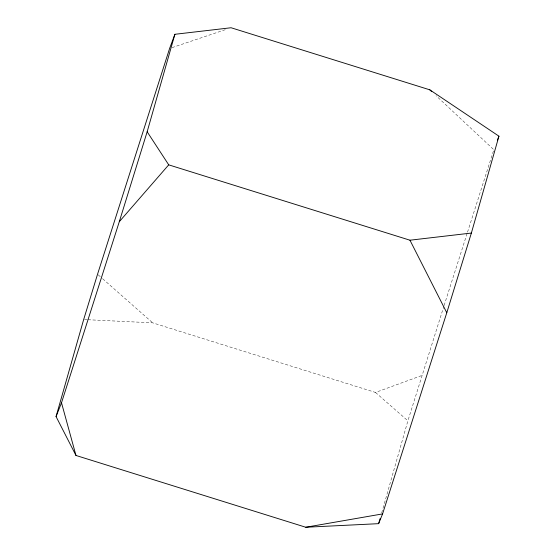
<?xml version="1.0" encoding="UTF-8"?>
<svg xmlns="http://www.w3.org/2000/svg" width="555" height="555" viewBox="0 0 555 555"><rect width="100%" height="100%" fill="white"/><g stroke="black" fill="none" stroke-linecap="round" stroke-linejoin="round"><path stroke-width="0.42" stroke-dasharray="2.77 2.08" d="M381.694 512.882L407.89 420.808L443.854 306.311M444.118 305.486L467.261 232.968M467.525 232.143L493.825 149.732L436.077 95.703M87.988 319.736L152.687 322.844L375.499 392.447L421.758 375.534M172.064 47.626L226.981 29.131M84.54 319.569L87.128 319.694M375.499 392.447L407.89 420.808M98.193 274.822L102.085 278.256M102.731 278.825L152.687 322.844"/><path stroke-width="0.83" d="M56.062 416.576L83.673 319.527L97.541 274.253L169.608 48.452L174.894 34.292L231.081 27.75L429.799 89.827L498.938 136.176L471.375 233.051L446.782 312.743L382.582 513.902L378.628 523.663L305.777 527.25L75.973 455.461L56.062 416.576L61.501 402.791L119.297 221.695L147.158 131.771L174.894 34.292M378.628 523.663L380.043 518.689M497.433 140.158L498.938 136.176M119.297 221.695L168.72 164.849L409.951 240.204L471.375 233.051M305.777 527.25L382.582 513.902M429.799 89.827L431.686 91.589M147.158 131.771L168.72 164.849M409.951 240.204L446.782 312.743M61.501 402.791L75.973 455.461"/></g></svg>
